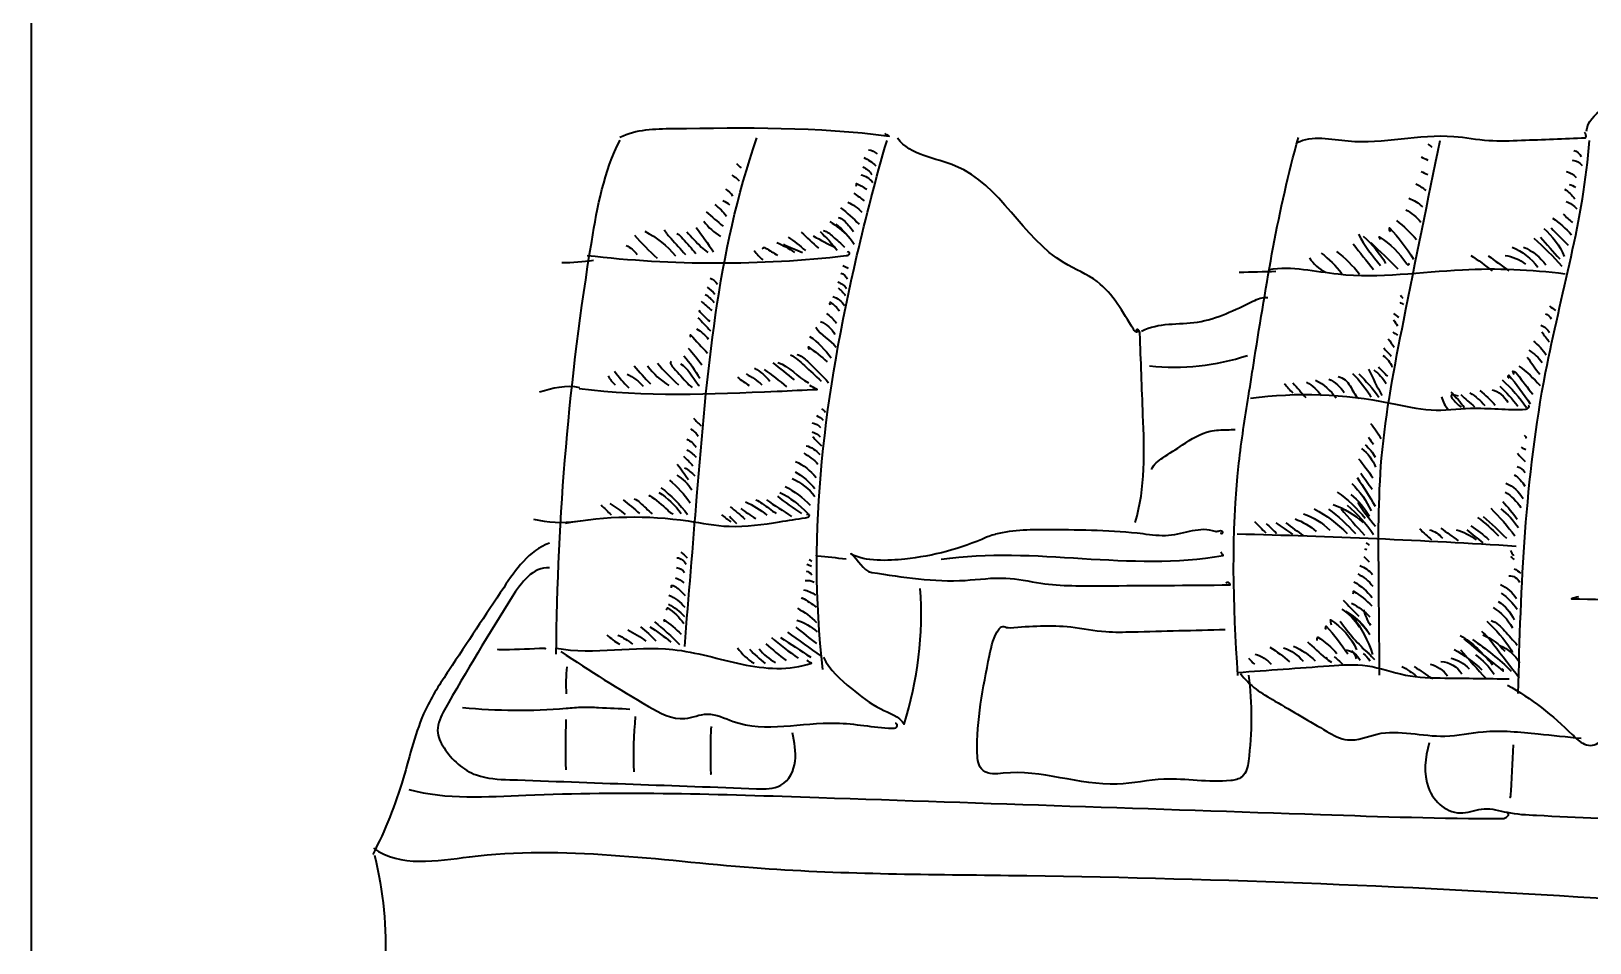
# Model space of a CAD drawing. Extents: x 6 to 143, y -103 to -23.
# Drawn here: x 5.71 to 46.7, y -74.44 to -50.46 of the extents above; entities that cross this region are included whole.
import ezdxf

# ---------------------------------------------------------------- set-up
doc = ezdxf.new("R2010")
doc.units = 0
doc.header["$MEASUREMENT"] = 0
doc.layers.add('Delorean', color=7, linetype='Continuous', lineweight=0)
doc.layers.add('EdgeTop', color=7, linetype='Continuous', lineweight=0)

msp = doc.modelspace()

# ---------------------------------------------------------------- linework, layer by layer
at = {"layer": 'Delorean', "color": 250, "lineweight": 35, "true_color": 0x231f20}
for points, knots in [([(46.618, -53.097), (46.63, -52.851), (46.836, -52.665), (47.027, -52.509), (47.576, -52.059), (48.126, -51.609), (48.676, -51.159), (48.725, -51.118), (48.778, -51.076), (48.841, -51.064), (49.14, -51.006), (49.274, -51.612), (49.565, -51.521), (50.659, -51.179), (51.849, -51.708), (52.983, -51.541), (52.065, -52.009), (51.246, -52.669), (50.593, -53.466), (50.578, -53.484), (50.562, -53.511), (50.576, -53.53), (50.59, -53.549), (50.624, -53.511), (50.601, -53.508)], [0, 0, 0, 0, 1, 1, 1, 2, 2, 2, 3, 3, 3, 4, 4, 4, 5, 5, 5, 6, 6, 6, 7, 7, 7, 8, 8, 8, 8]), ([(21.197, -53.25), (21.622, -53.041), (22.114, -53.031), (22.587, -53.025), (24.487, -53), (26.394, -52.975), (28.277, -53.222), (28.238, -53.199), (28.2, -53.175), (28.161, -53.152)], [0, 0, 0, 0, 1, 1, 1, 2, 2, 2, 3, 3, 3, 3]), ([(22.9, -66.649), (23.007, -65.332), (23.114, -64.016), (23.221, -62.699), (23.48, -59.514), (23.747, -56.289), (24.798, -53.272)], [0, 0, 0, 0, 1, 1, 1, 2, 2, 2, 2]), ([(34.748, -63.384), (35.021, -62.476), (34.987, -61.508), (34.951, -60.561), (34.923, -59.844), (34.896, -59.127), (34.868, -58.409), (34.867, -58.378), (34.859, -58.338), (34.828, -58.332), (34.797, -58.326), (34.759, -58.338), (34.783, -58.317), (34.8, -58.271), (34.859, -58.36), (34.813, -58.377), (34.767, -58.394), (34.724, -58.347), (34.698, -58.305), (34.416, -57.86), (34.169, -57.371), (33.749, -57.053), (33.483, -56.851), (33.165, -56.733), (32.879, -56.561), (31.775, -55.901), (31.211, -54.505), (30.024, -54.012), (29.494, -53.791), (28.837, -53.744), (28.498, -53.281)], [0, 0, 0, 0, 1, 1, 1, 2, 2, 2, 3, 3, 3, 4, 4, 4, 5, 5, 5, 6, 6, 6, 7, 7, 7, 8, 8, 8, 9, 9, 9, 10, 10, 10, 10]), ([(37.447, -67.408), (37.322, -65.549), (37.266, -63.678), (37.474, -61.826), (37.54, -61.236), (37.633, -60.648), (37.726, -60.061), (37.779, -59.728), (37.832, -59.394), (37.885, -59.06), (38.194, -57.112), (38.504, -55.158), (39.041, -53.261)], [0, 0, 0, 0, 1, 1, 1, 2, 2, 2, 3, 3, 3, 4, 4, 4, 4]), ([(38.995, -53.397), (39.405, -53.192), (39.892, -53.311), (40.349, -53.351), (41.274, -53.431), (42.202, -53.164), (43.128, -53.233), (43.434, -53.256), (43.736, -53.315), (44.042, -53.338), (44.328, -53.358), (44.615, -53.347), (44.901, -53.335), (45.464, -53.313), (46.028, -53.29), (46.591, -53.267), (46.615, -53.222), (46.6, -53.16), (46.558, -53.131)], [0, 0, 0, 0, 1, 1, 1, 2, 2, 2, 3, 3, 3, 4, 4, 4, 5, 5, 5, 6, 6, 6, 6]), ([(19.523, -66.852), (19.554, -63.216), (19.865, -59.582), (20.454, -55.993), (20.604, -55.078), (20.777, -54.151), (21.201, -53.327)], [0, 0, 0, 0, 1, 1, 1, 2, 2, 2, 2]), ([(26.535, -67.253), (26.101, -63.618), (26.599, -59.929), (27.43, -56.363), (27.666, -55.347), (27.93, -54.338), (28.221, -53.336)], [0, 0, 0, 0, 1, 1, 1, 2, 2, 2, 2]), ([(41.173, -67.401), (41.166, -66.572), (41.159, -65.743), (41.152, -64.914), (41.143, -63.841), (41.134, -62.766), (41.226, -61.697), (41.332, -60.476), (41.568, -59.271), (41.808, -58.069), (42.122, -56.492), (42.441, -54.916), (42.765, -53.34)], [0, 0, 0, 0, 1, 1, 1, 2, 2, 2, 3, 3, 3, 4, 4, 4, 4]), ([(44.82, -67.885), (44.882, -65.056), (45.002, -62.216), (45.539, -59.438), (45.932, -57.405), (46.549, -55.405), (46.69, -53.339)], [0, 0, 0, 0, 1, 1, 1, 2, 2, 2, 2]), ([(27.407, -54.538), (27.412, -54.514), (27.416, -54.491), (27.421, -54.467), (27.51, -54.518), (27.599, -54.569), (27.688, -54.62)], [0, 0, 0, 0, 1, 1, 1, 2, 2, 2, 2]), ([(22.363, -55.694), (22.41, -55.777), (22.475, -55.849), (22.54, -55.919), (22.666, -56.058), (22.792, -56.196), (22.918, -56.335)], [0, 0, 0, 0, 1, 1, 1, 2, 2, 2, 2]), ([(26.543, -55.704), (26.645, -55.729), (26.727, -55.802), (26.804, -55.872), (26.905, -55.963), (27.005, -56.054), (27.106, -56.145)], [0, 0, 0, 0, 1, 1, 1, 2, 2, 2, 2]), ([(26.935, -55.364), (27.049, -55.39), (27.132, -55.484), (27.208, -55.573), (27.252, -55.625), (27.296, -55.678), (27.341, -55.73)], [0, 0, 0, 0, 1, 1, 1, 2, 2, 2, 2]), ([(41.46, -55.743), (41.436, -55.713), (41.427, -55.672), (41.435, -55.634), (41.669, -55.889), (41.881, -56.165), (42.066, -56.457)], [0, 0, 0, 0, 1, 1, 1, 2, 2, 2, 2]), ([(22.696, -55.785), (22.76, -55.815), (22.809, -55.87), (22.855, -55.924), (22.968, -56.053), (23.08, -56.182), (23.192, -56.312)], [0, 0, 0, 0, 1, 1, 1, 2, 2, 2, 2]), ([(22.956, -55.745), (23.079, -55.882), (23.206, -56.015), (23.337, -56.145), (23.39, -56.196), (23.443, -56.247), (23.507, -56.283)], [0, 0, 0, 0, 1, 1, 1, 2, 2, 2, 2]), ([(24.962, -56.196), (24.944, -56.187), (24.955, -56.157), (24.974, -56.152), (24.993, -56.148), (25.012, -56.158), (25.028, -56.168), (25.134, -56.233), (25.239, -56.298), (25.344, -56.362)], [0, 0, 0, 0, 1, 1, 1, 2, 2, 2, 3, 3, 3, 3]), ([(41.199, -55.944), (41.187, -55.92), (41.175, -55.897), (41.164, -55.873), (41.449, -56.059), (41.697, -56.3), (41.889, -56.58), (41.9, -56.596), (41.914, -56.613), (41.933, -56.611), (41.951, -56.608), (41.951, -56.572), (41.933, -56.577)], [0, 0, 0, 0, 1, 1, 1, 2, 2, 2, 3, 3, 3, 4, 4, 4, 4]), ([(20.331, -56.362), (22.591, -56.626), (24.882, -56.628), (27.142, -56.368), (27.179, -56.364), (27.223, -56.354), (27.236, -56.319), (27.25, -56.284), (27.185, -56.249), (27.177, -56.286)], [0, 0, 0, 0, 1, 1, 1, 2, 2, 2, 3, 3, 3, 3]), ([(38.259, -56.732), (38.862, -56.631), (39.474, -56.786), (40.082, -56.851), (41.167, -56.967), (42.259, -56.794), (43.35, -56.739), (44.25, -56.693), (45.155, -56.729), (46.049, -56.845)], [0, 0, 0, 0, 1, 1, 1, 2, 2, 2, 3, 3, 3, 3]), ([(26.725, -57.672), (26.718, -57.646), (26.717, -57.619), (26.724, -57.593), (26.824, -57.649), (26.908, -57.733), (26.965, -57.833)], [0, 0, 0, 0, 1, 1, 1, 2, 2, 2, 2]), ([(34.915, -58.356), (35.354, -58.118), (35.889, -58.19), (36.383, -58.114), (36.898, -58.035), (37.371, -57.794), (37.841, -57.569), (37.965, -57.509), (38.1, -57.448), (38.236, -57.472)], [0, 0, 0, 0, 1, 1, 1, 2, 2, 2, 3, 3, 3, 3]), ([(23.069, -58.514), (23.05, -58.5), (23.044, -58.471), (23.056, -58.451), (23.204, -58.612), (23.353, -58.775), (23.5, -58.937)], [0, 0, 0, 0, 1, 1, 1, 2, 2, 2, 2]), ([(25.681, -58.975), (25.818, -59.049), (25.934, -59.156), (26.048, -59.261), (26.195, -59.396), (26.341, -59.531), (26.488, -59.666)], [0, 0, 0, 0, 1, 1, 1, 2, 2, 2, 2]), ([(25.85, -58.968), (25.957, -58.995), (26.045, -59.071), (26.126, -59.146), (26.32, -59.326), (26.506, -59.515), (26.683, -59.712)], [0, 0, 0, 0, 1, 1, 1, 2, 2, 2, 2]), ([(26.17, -58.847), (26.164, -58.822), (26.158, -58.797), (26.152, -58.771), (26.326, -58.89), (26.492, -59.022), (26.647, -59.165)], [0, 0, 0, 0, 1, 1, 1, 2, 2, 2, 2]), ([(22.548, -59.152), (22.529, -59.168), (22.525, -59.196), (22.533, -59.22), (22.541, -59.243), (22.557, -59.262), (22.573, -59.281), (22.691, -59.416), (22.81, -59.549), (22.931, -59.682), (22.982, -59.738), (23.033, -59.794), (23.096, -59.836)], [0, 0, 0, 0, 1, 1, 1, 2, 2, 2, 3, 3, 3, 4, 4, 4, 4]), ([(22.786, -59.21), (22.994, -59.327), (23.098, -59.562), (23.241, -59.753), (23.253, -59.769), (23.27, -59.786), (23.289, -59.781)], [0, 0, 0, 0, 1, 1, 1, 2, 2, 2, 2]), ([(44.716, -59.499), (44.702, -59.468), (44.689, -59.437), (44.675, -59.406), (44.727, -59.407), (44.767, -59.452), (44.799, -59.494), (44.934, -59.668), (45.068, -59.842), (45.203, -60.016)], [0, 0, 0, 0, 1, 1, 1, 2, 2, 2, 3, 3, 3, 3]), ([(20.125, -59.861), (21.846, -60.089), (23.592, -60.012), (25.327, -59.935), (25.679, -59.919), (26.03, -59.903), (26.382, -59.887), (26.318, -59.852), (26.254, -59.817), (26.19, -59.782)], [0, 0, 0, 0, 1, 1, 1, 2, 2, 2, 3, 3, 3, 3]), ([(40.088, -59.551), (40.22, -59.572), (40.322, -59.679), (40.395, -59.792), (40.467, -59.904), (40.522, -60.03), (40.615, -60.126)], [0, 0, 0, 0, 1, 1, 1, 2, 2, 2, 2]), ([(44.577, -59.596), (44.551, -59.576), (44.548, -59.534), (44.57, -59.511), (44.775, -59.748), (44.964, -60.001), (45.133, -60.265)], [0, 0, 0, 0, 1, 1, 1, 2, 2, 2, 2]), ([(37.774, -60.12), (38.996, -59.954), (40.246, -59.996), (41.454, -60.245), (41.81, -60.318), (42.165, -60.41), (42.528, -60.427), (42.874, -60.444), (43.219, -60.393), (43.565, -60.383), (44.05, -60.369), (44.535, -60.436), (45.019, -60.41), (45.08, -60.406), (45.143, -60.312), (45.082, -60.313)], [0, 0, 0, 0, 1, 1, 1, 2, 2, 2, 3, 3, 3, 4, 4, 4, 5, 5, 5, 5]), ([(43.248, -60.063), (43.2, -60.049), (43.152, -60.039), (43.103, -60.033), (43.09, -60.031), (43.076, -60.03), (43.065, -60.038), (43.042, -60.055), (43.057, -60.091), (43.075, -60.114), (43.146, -60.204), (43.228, -60.285), (43.318, -60.355)], [0, 0, 0, 0, 1, 1, 1, 2, 2, 2, 3, 3, 3, 4, 4, 4, 4]), ([(35.176, -61.99), (35.224, -61.854), (35.352, -61.765), (35.473, -61.686), (35.647, -61.572), (35.82, -61.459), (35.994, -61.345), (36.22, -61.197), (36.453, -61.045), (36.717, -60.986), (36.864, -60.953), (37.016, -60.95), (37.166, -60.947), (37.237, -60.946), (37.307, -60.944), (37.377, -60.943)], [0, 0, 0, 0, 1, 1, 1, 2, 2, 2, 3, 3, 3, 4, 4, 4, 5, 5, 5, 5]), ([(21.983, -62.714), (21.981, -62.701), (21.979, -62.688), (21.977, -62.675), (22.145, -62.793), (22.304, -62.924), (22.453, -63.065), (22.494, -63.105), (22.539, -63.147), (22.595, -63.156)], [0, 0, 0, 0, 1, 1, 1, 2, 2, 2, 3, 3, 3, 3]), ([(21.571, -62.764), (21.633, -62.781), (21.682, -62.826), (21.729, -62.87), (21.833, -62.966), (21.936, -63.063), (22.04, -63.159)], [0, 0, 0, 0, 1, 1, 1, 2, 2, 2, 2]), ([(24.766, -62.795), (24.829, -62.815), (24.884, -62.853), (24.938, -62.891), (25.06, -62.978), (25.182, -63.064), (25.304, -63.151)], [0, 0, 0, 0, 1, 1, 1, 2, 2, 2, 2]), ([(19.762, -63.405), (20.826, -63.209), (21.922, -63.189), (22.991, -63.347), (23.349, -63.4), (23.705, -63.473), (24.066, -63.488), (24.512, -63.507), (24.956, -63.438), (25.396, -63.37), (25.623, -63.335), (25.851, -63.299), (26.078, -63.264), (26.121, -63.257), (26.174, -63.24), (26.179, -63.197), (26.183, -63.154), (26.089, -63.163), (26.118, -63.197)], [0, 0, 0, 0, 1, 1, 1, 2, 2, 2, 3, 3, 3, 4, 4, 4, 5, 5, 5, 6, 6, 6, 6]), ([(36.995, -63.654), (36.979, -63.688), (37.058, -63.683), (37.05, -63.647), (37.042, -63.611), (36.992, -63.603), (36.957, -63.612), (36.921, -63.622), (36.883, -63.64), (36.848, -63.627), (36.461, -63.479), (36.038, -63.694), (35.625, -63.73), (35.401, -63.75), (35.175, -63.716), (34.952, -63.689), (34.153, -63.592), (33.346, -63.586), (32.541, -63.58), (32.048, -63.576), (31.549, -63.573), (31.072, -63.698), (31.115, -63.683), (30.881, -63.758), (30.839, -63.777), (30.158, -64.079), (29.428, -64.274), (28.686, -64.35), (28.246, -64.395), (27.657, -64.427), (27.269, -64.215), (27.483, -64.354), (27.568, -64.659), (27.82, -64.699), (28.633, -64.828), (29.454, -64.957), (30.276, -64.909), (30.631, -64.887), (30.985, -64.833), (31.341, -64.851), (31.652, -64.867), (31.957, -64.938), (32.265, -64.983), (32.805, -65.061), (33.352, -65.057), (33.898, -65.053), (35.013, -65.046), (36.127, -65.038), (37.242, -65.03), (37.254, -64.974), (37.162, -64.935), (37.13, -64.982)], [0, 0, 0, 0, 1, 1, 1, 2, 2, 2, 3, 3, 3, 4, 4, 4, 5, 5, 5, 6, 6, 6, 7, 7, 7, 8, 8, 8, 9, 9, 9, 10, 10, 10, 11, 11, 11, 12, 12, 12, 13, 13, 13, 14, 14, 14, 15, 15, 15, 16, 16, 16, 17, 17, 17, 17]), ([(19.343, -63.93), (18.806, -64.121), (18.454, -64.626), (18.14, -65.102), (17.658, -65.829), (17.177, -66.556), (16.696, -67.283), (16.476, -67.616), (16.255, -67.95), (16.084, -68.311), (15.814, -68.885), (15.68, -69.511), (15.498, -70.118), (15.292, -70.808), (15.024, -71.479), (14.697, -72.121)], [0, 0, 0, 0, 1, 1, 1, 2, 2, 2, 3, 3, 3, 4, 4, 4, 5, 5, 5, 5]), ([(27.143, -64.349), (26.893, -64.324), (26.643, -64.3), (26.393, -64.275), (26.38, -64.274), (26.365, -64.271), (26.36, -64.258), (26.356, -64.246), (26.379, -64.234), (26.381, -64.247)], [0, 0, 0, 0, 1, 1, 1, 2, 2, 2, 3, 3, 3, 3]), ([(29.645, -64.354), (32.095, -63.991), (34.62, -64.697), (37.057, -64.253), (37.038, -64.226), (37.02, -64.198), (37.002, -64.171)], [0, 0, 0, 0, 1, 1, 1, 2, 2, 2, 2]), ([(19.346, -64.577), (18.91, -64.554), (18.595, -64.972), (18.364, -65.344), (17.755, -66.324), (17.145, -67.306), (16.586, -68.316), (16.492, -68.485), (16.397, -68.665), (16.402, -68.859), (16.406, -69.023), (16.482, -69.176), (16.572, -69.314), (16.777, -69.63), (17.069, -69.899), (17.424, -70.029), (17.702, -70.13), (18.004, -70.142), (18.301, -70.153), (20.464, -70.231), (22.626, -70.31), (24.789, -70.389), (25.008, -70.396), (25.24, -70.402), (25.431, -70.295), (25.651, -70.171), (25.774, -69.918), (25.803, -69.667), (25.833, -69.417), (25.783, -69.164), (25.733, -68.917)], [0, 0, 0, 0, 1, 1, 1, 2, 2, 2, 3, 3, 3, 4, 4, 4, 5, 5, 5, 6, 6, 6, 7, 7, 7, 8, 8, 8, 9, 9, 9, 10, 10, 10, 10]), ([(22.556, -65.105), (22.556, -65.084), (22.557, -65.064), (22.557, -65.043), (22.609, -65.039), (22.655, -65.071), (22.696, -65.103), (22.772, -65.164), (22.843, -65.232), (22.908, -65.306)], [0, 0, 0, 0, 1, 1, 1, 2, 2, 2, 3, 3, 3, 3]), ([(26.552, -66.934), (26.704, -67.27), (26.998, -67.517), (27.283, -67.752), (27.525, -67.952), (27.771, -68.154), (28.054, -68.29), (28.279, -68.398), (28.543, -68.478), (28.667, -68.695), (29.031, -67.544), (29.177, -66.325), (29.096, -65.121)], [0, 0, 0, 0, 1, 1, 1, 2, 2, 2, 3, 3, 3, 4, 4, 4, 4]), ([(25.981, -65.406), (25.984, -65.394), (25.986, -65.381), (25.989, -65.369), (26.118, -65.439), (26.24, -65.522), (26.353, -65.616)], [0, 0, 0, 0, 1, 1, 1, 2, 2, 2, 2]), ([(40.475, -65.265), (40.481, -65.241), (40.486, -65.216), (40.491, -65.192), (40.664, -65.302), (40.824, -65.432), (40.967, -65.577)], [0, 0, 0, 0, 1, 1, 1, 2, 2, 2, 2]), ([(42.481, -69.185), (42.365, -69.569), (42.316, -69.991), (42.457, -70.368), (42.597, -70.744), (42.966, -71.054), (43.366, -71.027), (43.555, -71.015), (43.734, -70.932), (43.923, -70.918), (44.126, -70.904), (44.325, -70.969), (44.524, -71.01), (44.778, -71.063), (45.038, -71.075), (45.297, -71.088), (47.474, -71.193), (49.668, -71.298), (51.825, -70.979), (51.93, -70.964), (52.038, -70.947), (52.133, -70.898), (52.316, -70.804), (52.425, -70.606), (52.47, -70.405), (52.565, -69.983), (52.421, -69.549), (52.279, -69.14), (52.134, -68.722), (51.989, -68.305), (51.844, -67.887), (51.683, -67.423), (51.516, -66.949), (51.207, -66.569), (50.755, -66.012), (50.042, -65.719), (49.331, -65.629), (48.62, -65.538), (47.9, -65.63), (47.189, -65.721)], [0, 0, 0, 0, 1, 1, 1, 2, 2, 2, 3, 3, 3, 4, 4, 4, 5, 5, 5, 6, 6, 6, 7, 7, 7, 8, 8, 8, 9, 9, 9, 10, 10, 10, 11, 11, 11, 12, 12, 12, 13, 13, 13, 13]), ([(46.402, -65.339), (46.34, -65.357), (46.279, -65.374), (46.217, -65.392), (47.347, -65.412), (48.476, -65.443), (49.604, -65.487), (49.818, -65.495), (50.035, -65.504), (50.24, -65.567), (50.808, -65.739), (51.175, -66.277), (51.466, -66.793), (52.51, -68.645), (53.166, -70.685), (53.814, -72.709), (53.781, -72.672), (53.748, -72.635), (53.714, -72.598)], [0, 0, 0, 0, 1, 1, 1, 2, 2, 2, 3, 3, 3, 4, 4, 4, 5, 5, 5, 6, 6, 6, 6]), ([(22.373, -66.009), (22.368, -65.988), (22.362, -65.966), (22.357, -65.944), (22.517, -66.06), (22.669, -66.188), (22.809, -66.328)], [0, 0, 0, 0, 1, 1, 1, 2, 2, 2, 2]), ([(22.416, -65.688), (22.421, -65.666), (22.432, -65.646), (22.448, -65.631), (22.615, -65.741), (22.762, -65.882), (22.877, -66.046)], [0, 0, 0, 0, 1, 1, 1, 2, 2, 2, 2]), ([(39.906, -66.09), (39.897, -66.042), (39.889, -65.994), (39.88, -65.947), (40.18, -66.135), (40.423, -66.412), (40.569, -66.735)], [0, 0, 0, 0, 1, 1, 1, 2, 2, 2, 2]), ([(43.995, -65.984), (44.237, -66.206), (44.45, -66.458), (44.629, -66.733), (44.645, -66.757), (44.661, -66.783), (44.667, -66.811)], [0, 0, 0, 0, 1, 1, 1, 2, 2, 2, 2]), ([(44.111, -65.969), (44.255, -66.01), (44.362, -66.126), (44.461, -66.238), (44.572, -66.362), (44.683, -66.487), (44.795, -66.611)], [0, 0, 0, 0, 1, 1, 1, 2, 2, 2, 2]), ([(44.533, -67.662), (45.156, -68.019), (45.732, -68.459), (46.241, -68.966), (46.338, -69.063), (46.437, -69.165), (46.564, -69.218), (46.691, -69.271), (46.857, -69.26), (46.945, -69.154), (47.012, -69.074), (47.019, -68.961), (47.024, -68.856), (47.058, -68.058), (47.092, -67.26), (47.127, -66.462), (47.138, -66.2), (47.148, -65.93), (47.061, -65.682)], [0, 0, 0, 0, 1, 1, 1, 2, 2, 2, 3, 3, 3, 4, 4, 4, 5, 5, 5, 6, 6, 6, 6]), ([(37.73, -67.404), (37.822, -68.154), (37.82, -68.916), (37.724, -69.666), (37.704, -69.816), (37.673, -69.981), (37.555, -70.076), (37.473, -70.143), (37.363, -70.163), (37.257, -70.174), (36.674, -70.238), (36.086, -70.114), (35.5, -70.141), (35.09, -70.159), (34.686, -70.252), (34.276, -70.267), (33.269, -70.305), (32.278, -69.879), (31.276, -69.981), (31.094, -69.999), (30.888, -70.029), (30.747, -69.911), (30.62, -69.806), (30.599, -69.621), (30.594, -69.456), (30.57, -68.591), (30.743, -67.734), (30.915, -66.886), (30.965, -66.639), (31.02, -66.383), (31.171, -66.182), (31.261, -66.062), (31.307, -66.165), (31.456, -66.154), (31.988, -66.116), (32.524, -66.077), (33.054, -66.134), (33.363, -66.168), (33.667, -66.234), (33.977, -66.257), (34.209, -66.275), (34.442, -66.269), (34.675, -66.264), (35.489, -66.243), (36.302, -66.222), (37.116, -66.202)], [0, 0, 0, 0, 1, 1, 1, 2, 2, 2, 3, 3, 3, 4, 4, 4, 5, 5, 5, 6, 6, 6, 7, 7, 7, 8, 8, 8, 9, 9, 9, 10, 10, 10, 11, 11, 11, 12, 12, 12, 13, 13, 13, 14, 14, 14, 15, 15, 15, 15]), ([(39.776, -66.205), (39.748, -66.185), (39.746, -66.138), (39.772, -66.116), (39.979, -66.344), (40.168, -66.587), (40.336, -66.845)], [0, 0, 0, 0, 1, 1, 1, 2, 2, 2, 2]), ([(43.851, -66.249), (43.977, -66.343), (44.074, -66.469), (44.169, -66.593), (44.395, -66.886), (44.62, -67.179), (44.845, -67.473)], [0, 0, 0, 0, 1, 1, 1, 2, 2, 2, 2]), ([(17.964, -66.717), (18.029, -66.729), (18.095, -66.729), (18.16, -66.728), (18.51, -66.722), (18.86, -66.71), (19.209, -66.69), (19.22, -66.689), (19.232, -66.69), (19.237, -66.7), (19.241, -66.709), (19.221, -66.718), (19.222, -66.707)], [0, 0, 0, 0, 1, 1, 1, 2, 2, 2, 3, 3, 3, 4, 4, 4, 4]), ([(19.521, -66.692), (20.529, -66.875), (21.569, -66.621), (22.588, -66.728), (23.203, -66.792), (23.796, -66.987), (24.402, -67.114), (25.007, -67.24), (25.651, -67.295), (26.233, -67.084), (26.193, -67.061), (26.152, -67.037), (26.112, -67.013)], [0, 0, 0, 0, 1, 1, 1, 2, 2, 2, 3, 3, 3, 4, 4, 4, 4]), ([(19.645, -66.783), (20.398, -67.288), (21.166, -67.77), (21.948, -68.228), (22.243, -68.4), (22.565, -68.575), (22.905, -68.541), (23.104, -68.521), (23.293, -68.43), (23.493, -68.427), (23.73, -68.422), (23.949, -68.541), (24.173, -68.619), (25.03, -68.92), (25.971, -68.641), (26.879, -68.663), (27.371, -68.675), (27.858, -68.776), (28.35, -68.799), (28.395, -68.802), (28.447, -68.8), (28.477, -68.766), (28.507, -68.732), (28.479, -68.66), (28.436, -68.675)], [0, 0, 0, 0, 1, 1, 1, 2, 2, 2, 3, 3, 3, 4, 4, 4, 5, 5, 5, 6, 6, 6, 7, 7, 7, 8, 8, 8, 8]), ([(39.533, -66.491), (39.526, -66.461), (39.533, -66.43), (39.551, -66.406), (39.738, -66.522), (39.907, -66.668), (40.049, -66.837)], [0, 0, 0, 0, 1, 1, 1, 2, 2, 2, 2]), ([(43.389, -66.45), (43.735, -66.733), (44.08, -67.017), (44.426, -67.301), (44.432, -67.276), (44.417, -67.247), (44.393, -67.238)], [0, 0, 0, 0, 1, 1, 1, 2, 2, 2, 2]), ([(37.431, -67.332), (38.237, -67.273), (39.043, -67.215), (39.849, -67.156), (40.183, -67.132), (40.52, -67.108), (40.851, -67.157), (41.19, -67.207), (41.513, -67.333), (41.85, -67.4), (42.192, -67.468), (42.544, -67.473), (42.893, -67.478), (43.456, -67.485), (44.019, -67.493), (44.582, -67.501)], [0, 0, 0, 0, 1, 1, 1, 2, 2, 2, 3, 3, 3, 4, 4, 4, 5, 5, 5, 5]), ([(37.519, -67.358), (37.736, -67.681), (38.083, -67.888), (38.42, -68.084), (38.875, -68.35), (39.33, -68.616), (39.786, -68.881), (39.957, -68.981), (40.134, -69.083), (40.331, -69.104), (40.595, -69.132), (40.848, -69.011), (41.107, -68.953), (41.69, -68.824), (42.294, -69.02), (42.891, -69.005), (43.228, -68.997), (43.559, -68.921), (43.895, -68.891), (44.377, -68.848), (44.862, -68.897), (45.343, -68.947), (45.72, -68.986), (46.096, -69.025), (46.472, -69.063)], [0, 0, 0, 0, 1, 1, 1, 2, 2, 2, 3, 3, 3, 4, 4, 4, 5, 5, 5, 6, 6, 6, 7, 7, 7, 8, 8, 8, 8]), ([(17.06, -68.252), (17.963, -68.343), (18.875, -68.351), (19.78, -68.274), (19.925, -68.262), (20.071, -68.247), (20.217, -68.244), (20.357, -68.24), (20.497, -68.247), (20.636, -68.254), (20.911, -68.267), (21.185, -68.28), (21.46, -68.294)], [0, 0, 0, 0, 1, 1, 1, 2, 2, 2, 3, 3, 3, 4, 4, 4, 4]), ([(23.606, -68.749), (23.587, -68.791), (23.586, -68.839), (23.584, -68.885), (23.573, -69.257), (23.573, -69.63), (23.584, -70.003), (23.598, -69.999), (23.606, -69.981), (23.599, -69.968)], [0, 0, 0, 0, 1, 1, 1, 2, 2, 2, 3, 3, 3, 3]), ([(44.682, -69.236), (44.669, -69.699), (44.645, -70.161), (44.611, -70.623), (44.614, -70.607), (44.617, -70.592), (44.621, -70.576)], [0, 0, 0, 0, 1, 1, 1, 2, 2, 2, 2]), ([(15.644, -70.41), (16.64, -70.679), (17.691, -70.604), (18.721, -70.559), (21.288, -70.447), (23.859, -70.534), (26.427, -70.621), (30.825, -70.77), (35.224, -70.919), (39.622, -71.068), (41.216, -71.122), (42.81, -71.176), (44.405, -71.177), (44.503, -71.178), (44.627, -71.05), (44.532, -71.024)], [0, 0, 0, 0, 1, 1, 1, 2, 2, 2, 3, 3, 3, 4, 4, 4, 5, 5, 5, 5]), ([(14.715, -71.95), (15.417, -72.46), (16.379, -72.29), (17.24, -72.182), (19.714, -71.872), (22.212, -72.272), (24.698, -72.464), (26.931, -72.636), (29.173, -72.641), (31.412, -72.669), (36.569, -72.736), (41.724, -72.933), (46.871, -73.262), (47.091, -73.276), (47.323, -73.288), (47.516, -73.184)], [0, 0, 0, 0, 1, 1, 1, 2, 2, 2, 3, 3, 3, 4, 4, 4, 5, 5, 5, 5]), ([(14.744, -72.14), (14.974, -73.084), (15.069, -74.06), (15.025, -75.03), (15.017, -75.202), (15.005, -75.375), (15.027, -75.545), (15.107, -76.17), (15.526, -76.311), (15.959, -76.63), (16.09, -76.727), (16.077, -76.703), (16.173, -76.816), (16.23, -76.883), (16.182, -77.031), (16.26, -77.107), (16.435, -77.281), (16.854, -77.219), (17.081, -77.233), (18.55, -77.328), (20.02, -77.423), (21.49, -77.517), (24.429, -77.707), (27.368, -77.896), (30.307, -78.085), (32.89, -78.251), (35.474, -78.418), (38.062, -78.433), (39.499, -78.441), (40.937, -78.402), (42.372, -78.47), (43.765, -78.536), (45.151, -78.702), (46.542, -78.796), (48.528, -78.931), (50.521, -78.92), (52.511, -78.91), (54.133, -78.901), (55.754, -78.892), (57.376, -78.883)], [0, 0, 0, 0, 1, 1, 1, 2, 2, 2, 3, 3, 3, 4, 4, 4, 5, 5, 5, 6, 6, 6, 7, 7, 7, 8, 8, 8, 9, 9, 9, 10, 10, 10, 11, 11, 11, 12, 12, 12, 13, 13, 13, 13])]:
    msp.add_open_spline(points, degree=3, knots=knots, dxfattribs=at)
for points in [[(27.729, -53.585), (27.815, -53.592), (27.899, -53.632), (27.959, -53.695)], [(42.444, -53.433), (42.478, -53.46), (42.511, -53.487), (42.545, -53.513)], [(46.28, -53.601), (46.367, -53.621), (46.442, -53.687), (46.471, -53.771)], [(24.263, -53.945), (24.298, -53.987), (24.339, -54.025), (24.384, -54.056)], [(27.588, -54.036), (27.682, -54.08), (27.763, -54.15), (27.821, -54.235)], [(27.61, -53.79), (27.727, -53.844), (27.835, -53.919), (27.927, -54.008)], [(42.264, -53.773), (42.324, -53.8), (42.385, -53.827), (42.445, -53.853)], [(46.241, -53.858), (46.341, -53.871), (46.435, -53.921), (46.502, -53.996)], [(24.143, -54.256), (24.215, -54.29), (24.281, -54.338), (24.334, -54.397)], [(27.529, -54.243), (27.653, -54.269), (27.768, -54.34), (27.845, -54.441)], [(42.122, -54.478), (42.22, -54.521), (42.309, -54.582), (42.385, -54.658)], [(42.263, -54.157), (42.323, -54.184), (42.383, -54.211), (42.444, -54.238)], [(46.08, -54.158), (46.182, -54.179), (46.277, -54.235), (46.343, -54.316)], [(46.161, -54.499), (46.22, -54.51), (46.277, -54.537), (46.323, -54.576)], [(23.903, -54.917), (23.968, -54.946), (24.028, -54.985), (24.08, -55.033)], [(23.973, -54.617), (24.049, -54.662), (24.114, -54.726), (24.16, -54.801)], [(27.348, -54.727), (27.441, -54.79), (27.531, -54.858), (27.618, -54.93)], [(41.942, -54.859), (42.075, -54.909), (42.198, -54.986), (42.301, -55.083)], [(46.039, -54.62), (46.141, -54.691), (46.232, -54.777), (46.308, -54.874)], [(23.464, -55.217), (23.612, -55.343), (23.761, -55.469), (23.91, -55.595)], [(23.69, -55.021), (23.806, -55.112), (23.911, -55.216), (24.002, -55.331)], [(26.998, -55.107), (27.168, -55.245), (27.331, -55.39), (27.489, -55.541)], [(27.186, -54.96), (27.327, -55.025), (27.454, -55.117), (27.56, -55.229)], [(41.862, -55.161), (42.012, -55.244), (42.148, -55.354), (42.261, -55.484)], [(46.001, -55.28), (46.082, -55.353), (46.164, -55.425), (46.245, -55.498)], [(46.08, -54.942), (46.187, -54.985), (46.285, -55.053), (46.364, -55.139)], [(21.85, -55.729), (22.159, -55.888), (22.436, -56.108), (22.66, -56.374)], [(23.202, -55.63), (23.358, -55.84), (23.511, -56.052), (23.659, -56.267)], [(23.401, -55.461), (23.518, -55.624), (23.67, -55.761), (23.843, -55.861)], [(26.462, -55.734), (26.622, -55.89), (26.772, -56.055), (26.912, -56.228)], [(26.717, -55.468), (26.89, -55.588), (27.054, -55.719), (27.209, -55.861)], [(26.876, -55.541), (27.06, -55.692), (27.223, -55.868), (27.359, -56.064)], [(41.619, -55.444), (41.807, -55.596), (41.982, -55.764), (42.142, -55.945)], [(45.488, -55.651), (45.721, -55.853), (45.908, -56.107), (46.03, -56.39)], [(45.683, -55.639), (45.829, -55.794), (45.979, -55.945), (46.134, -56.092)], [(45.72, -55.38), (45.905, -55.506), (46.074, -55.655), (46.22, -55.825)], [(21.357, -56.099), (21.475, -56.15), (21.578, -56.234), (21.652, -56.339)], [(21.576, -55.826), (21.764, -56.039), (21.963, -56.242), (22.173, -56.433)], [(25.321, -56.019), (25.482, -56.094), (25.638, -56.182), (25.785, -56.283)], [(25.502, -56.068), (25.663, -56.149), (25.829, -56.221), (25.998, -56.283)], [(25.621, -55.882), (25.779, -55.989), (25.93, -56.107), (26.073, -56.234)], [(25.963, -55.751), (26.114, -55.891), (26.266, -56.031), (26.417, -56.172)], [(26.281, -55.846), (26.47, -55.96), (26.665, -56.063), (26.866, -56.154)], [(40.479, -56.062), (40.656, -56.286), (40.834, -56.509), (41.011, -56.733)], [(40.614, -55.805), (40.78, -56.098), (40.976, -56.374), (41.197, -56.629)], [(40.741, -55.859), (40.975, -56.062), (41.176, -56.304), (41.332, -56.571)], [(40.94, -56.022), (41.179, -56.252), (41.418, -56.482), (41.656, -56.712)], [(44.655, -56.143), (44.922, -56.256), (45.159, -56.439), (45.336, -56.668)], [(44.957, -56.142), (45.191, -56.243), (45.398, -56.408), (45.548, -56.614)], [(45.226, -55.913), (45.488, -56.14), (45.734, -56.385), (45.962, -56.645)], [(45.4, -55.882), (45.57, -56.073), (45.74, -56.264), (45.91, -56.455)], [(19.67, -56.552), (19.948, -56.55), (20.227, -56.529), (20.502, -56.488)], [(24.726, -56.235), (24.789, -56.327), (24.867, -56.409), (24.956, -56.477)], [(39.326, -56.429), (39.432, -56.59), (39.581, -56.72), (39.754, -56.803)], [(39.636, -56.301), (39.839, -56.456), (40.023, -56.637), (40.182, -56.838)], [(40.039, -56.258), (40.264, -56.433), (40.469, -56.634), (40.648, -56.855)], [(43.571, -56.363), (43.767, -56.485), (43.954, -56.621), (44.129, -56.771)], [(44.027, -56.372), (44.209, -56.504), (44.392, -56.635), (44.574, -56.767)], [(44.473, -56.365), (44.669, -56.387), (44.859, -56.467), (45.01, -56.594)], [(23.57, -56.959), (23.647, -56.994), (23.714, -57.05), (23.762, -57.119)], [(27.006, -56.828), (27.084, -56.848), (27.15, -56.912), (27.173, -56.99)], [(27.056, -56.627), (27.107, -56.646), (27.154, -56.673), (27.196, -56.708)], [(37.482, -56.803), (37.803, -56.795), (38.125, -56.788), (38.447, -56.78)], [(23.49, -57.2), (23.567, -57.248), (23.635, -57.309), (23.692, -57.38)], [(26.925, -57.06), (27.017, -57.091), (27.099, -57.152), (27.155, -57.231)], [(26.935, -57.22), (27.007, -57.278), (27.072, -57.345), (27.128, -57.419)], [(23.33, -57.57), (23.424, -57.651), (23.517, -57.732), (23.61, -57.813)], [(23.439, -57.392), (23.532, -57.442), (23.612, -57.514), (23.673, -57.6)], [(26.794, -57.442), (26.921, -57.485), (27.032, -57.571), (27.104, -57.683)], [(41.701, -57.592), (41.734, -57.612), (41.768, -57.632), (41.801, -57.652)], [(41.721, -57.411), (41.741, -57.438), (41.761, -57.464), (41.781, -57.491)], [(45.639, -57.691), (45.693, -57.731), (45.747, -57.771), (45.801, -57.811)], [(23.241, -58.002), (23.36, -58.11), (23.472, -58.226), (23.577, -58.348)], [(23.268, -57.803), (23.356, -57.909), (23.453, -58.007), (23.559, -58.096)], [(26.475, -58.1), (26.633, -58.167), (26.766, -58.288), (26.849, -58.439)], [(26.626, -57.89), (26.728, -57.959), (26.818, -58.047), (26.889, -58.148)], [(41.541, -57.891), (41.589, -57.924), (41.636, -57.957), (41.683, -57.99)], [(41.541, -58.053), (41.574, -58.107), (41.607, -58.161), (41.64, -58.215)], [(45.416, -58.197), (45.509, -58.237), (45.589, -58.307), (45.64, -58.394)], [(45.537, -57.895), (45.601, -57.918), (45.655, -57.969), (45.681, -58.032)], [(23.209, -58.293), (23.331, -58.361), (23.437, -58.454), (23.52, -58.566)], [(26.185, -58.491), (26.404, -58.647), (26.597, -58.84), (26.754, -59.059)], [(26.346, -58.252), (26.47, -58.472), (26.731, -58.577), (26.887, -58.776)], [(41.399, -58.556), (41.453, -58.63), (41.506, -58.704), (41.56, -58.777)], [(41.519, -58.376), (41.559, -58.403), (41.6, -58.43), (41.64, -58.457)], [(45.438, -58.374), (45.504, -58.463), (45.569, -58.551), (45.635, -58.639)], [(22.881, -59.005), (23.036, -59.188), (23.175, -59.385), (23.295, -59.593)], [(22.992, -58.803), (23.122, -58.938), (23.241, -59.085), (23.347, -59.24)], [(35.124, -59.27), (35.988, -59.362), (36.872, -59.267), (37.697, -58.993)], [(41.259, -58.998), (41.372, -59.064), (41.459, -59.174), (41.499, -59.3)], [(41.281, -58.795), (41.347, -58.869), (41.414, -58.943), (41.481, -59.017)], [(45.097, -58.855), (45.237, -58.938), (45.358, -59.05), (45.451, -59.183)], [(45.216, -58.616), (45.349, -58.717), (45.463, -58.841), (45.552, -58.981)], [(21.052, -59.407), (21.166, -59.562), (21.292, -59.709), (21.427, -59.845)], [(21.575, -59.266), (21.709, -59.429), (21.85, -59.586), (21.997, -59.737)], [(21.922, -59.27), (22.076, -59.474), (22.268, -59.648), (22.485, -59.782)], [(22.181, -59.193), (22.351, -59.396), (22.536, -59.588), (22.733, -59.765)], [(24.739, -59.324), (24.889, -59.417), (25.025, -59.533), (25.142, -59.666)], [(24.987, -59.36), (25.192, -59.503), (25.389, -59.658), (25.578, -59.822)], [(25.218, -59.188), (25.404, -59.337), (25.59, -59.486), (25.776, -59.635)], [(25.349, -59.18), (25.656, -59.277), (25.864, -59.566), (26.151, -59.71)], [(40.883, -59.357), (40.992, -59.59), (41.108, -59.82), (41.231, -60.047)], [(41.021, -59.375), (41.15, -59.472), (41.262, -59.592), (41.348, -59.728)], [(41.141, -59.296), (41.22, -59.378), (41.3, -59.459), (41.379, -59.541)], [(44.838, -59.275), (45.041, -59.423), (45.228, -59.595), (45.392, -59.786)], [(45.057, -59.037), (45.16, -59.192), (45.27, -59.343), (45.387, -59.488)], [(19.08, -59.95), (19.422, -59.852), (19.782, -59.753), (20.129, -59.834)], [(20.889, -59.53), (20.931, -59.622), (20.994, -59.704), (21.071, -59.769)], [(21.383, -59.484), (21.545, -59.561), (21.69, -59.671), (21.807, -59.806)], [(24.285, -59.569), (24.388, -59.64), (24.491, -59.712), (24.594, -59.783)], [(24.514, -59.48), (24.666, -59.554), (24.806, -59.652), (24.927, -59.77)], [(38.668, -59.741), (38.742, -59.821), (38.816, -59.901), (38.89, -59.981)], [(38.894, -59.716), (39.007, -59.844), (39.119, -59.973), (39.232, -60.101)], [(39.253, -59.696), (39.405, -59.785), (39.54, -59.905), (39.646, -60.047)], [(39.491, -59.641), (39.701, -59.755), (39.886, -59.915), (40.029, -60.106)], [(39.835, -59.615), (40, -59.692), (40.143, -59.817), (40.243, -59.969)], [(40.463, -59.472), (40.652, -59.653), (40.816, -59.862), (40.946, -60.089)], [(40.623, -59.473), (40.815, -59.664), (40.992, -59.869), (41.152, -60.088)], [(44.335, -59.799), (44.506, -59.963), (44.664, -60.14), (44.807, -60.33)], [(44.395, -59.638), (44.636, -59.854), (44.852, -60.098), (45.038, -60.362)], [(42.805, -60.083), (42.832, -60.211), (42.896, -60.33), (42.988, -60.423)], [(43.05, -59.958), (43.18, -60.084), (43.298, -60.221), (43.401, -60.369)], [(43.307, -60.024), (43.427, -60.131), (43.548, -60.238), (43.668, -60.345)], [(43.55, -59.98), (43.696, -60.07), (43.829, -60.182), (43.943, -60.311)], [(43.811, -59.92), (43.958, -60.034), (44.092, -60.163), (44.212, -60.304)], [(44.133, -59.898), (44.308, -59.944), (44.462, -60.067), (44.545, -60.228)], [(23.13, -60.644), (23.196, -60.711), (23.262, -60.779), (23.329, -60.847)], [(26.362, -60.575), (26.431, -60.601), (26.492, -60.643), (26.542, -60.697)], [(26.493, -60.396), (26.538, -60.414), (26.575, -60.449), (26.597, -60.493)], [(23.048, -60.926), (23.134, -60.97), (23.207, -61.037), (23.257, -61.118)], [(26.252, -60.767), (26.337, -60.778), (26.417, -60.822), (26.473, -60.886)], [(26.252, -61.006), (26.333, -61.03), (26.406, -61.076), (26.462, -61.138)], [(40.936, -60.787), (41.046, -60.904), (41.136, -61.039), (41.204, -61.185)], [(22.957, -61.479), (23.049, -61.526), (23.132, -61.591), (23.199, -61.67)], [(22.958, -61.197), (23.053, -61.247), (23.138, -61.317), (23.204, -61.402)], [(26.091, -61.368), (26.232, -61.403), (26.361, -61.487), (26.449, -61.603)], [(26.264, -61.136), (26.34, -61.213), (26.416, -61.291), (26.493, -61.369)], [(40.701, -61.442), (40.867, -61.567), (40.994, -61.741), (41.064, -61.936)], [(40.797, -61.348), (40.902, -61.439), (40.991, -61.548), (41.058, -61.67)], [(40.878, -61.146), (40.924, -61.207), (40.97, -61.268), (41.016, -61.329)], [(44.895, -61.408), (44.935, -61.429), (44.975, -61.449), (45.016, -61.469)], [(44.975, -61.087), (44.996, -61.114), (45.016, -61.141), (45.036, -61.167)], [(22.705, -61.852), (22.802, -61.986), (22.899, -62.119), (22.996, -62.253)], [(22.869, -61.647), (22.956, -61.725), (23.038, -61.807), (23.115, -61.894)], [(25.814, -61.783), (26.023, -61.878), (26.209, -62.023), (26.353, -62.202)], [(26.033, -61.566), (26.17, -61.641), (26.296, -61.736), (26.404, -61.849)], [(40.617, -61.709), (40.753, -61.87), (40.88, -62.038), (40.997, -62.212)], [(44.797, -61.567), (44.864, -61.641), (44.931, -61.714), (44.999, -61.787)], [(22.496, -62.271), (22.702, -62.447), (22.886, -62.648), (23.044, -62.868)], [(22.689, -62.146), (22.853, -62.232), (22.992, -62.365), (23.084, -62.526)], [(22.898, -61.95), (22.996, -62.006), (23.086, -62.075), (23.165, -62.156)], [(25.723, -62.234), (25.959, -62.337), (26.167, -62.5), (26.324, -62.703)], [(25.803, -62.056), (26.003, -62.165), (26.18, -62.316), (26.319, -62.496)], [(40.581, -62.208), (40.75, -62.451), (40.908, -62.701), (41.055, -62.957)], [(40.678, -62.09), (40.778, -62.232), (40.877, -62.373), (40.977, -62.514)], [(44.715, -62.131), (44.828, -62.21), (44.924, -62.315), (44.994, -62.434)], [(44.794, -61.912), (44.874, -61.946), (44.945, -62.001), (44.998, -62.07)], [(22.219, -62.597), (22.447, -62.744), (22.648, -62.933), (22.809, -63.152)], [(22.276, -62.472), (22.538, -62.676), (22.774, -62.913), (22.977, -63.177)], [(25.337, -62.695), (25.543, -62.856), (25.755, -63.009), (25.972, -63.154)], [(25.401, -62.597), (25.677, -62.724), (25.906, -62.932), (26.131, -63.138)], [(25.542, -62.438), (25.786, -62.568), (26.01, -62.736), (26.203, -62.935)], [(40.059, -62.586), (40.335, -62.781), (40.584, -63.014), (40.796, -63.278)], [(40.421, -62.648), (40.61, -62.815), (40.775, -63.008), (40.911, -63.221)], [(40.444, -62.364), (40.654, -62.569), (40.826, -62.813), (40.951, -63.079)], [(44.476, -62.589), (44.644, -62.69), (44.787, -62.832), (44.89, -62.999)], [(44.495, -62.35), (44.684, -62.433), (44.846, -62.578), (44.95, -62.757)], [(20.7, -62.923), (20.789, -63.011), (20.878, -63.1), (20.967, -63.188)], [(20.931, -62.89), (21.074, -62.975), (21.21, -63.072), (21.337, -63.18)], [(21.282, -62.792), (21.425, -62.911), (21.568, -63.029), (21.712, -63.147)], [(24.093, -62.975), (24.229, -63.076), (24.359, -63.184), (24.482, -63.299)], [(24.372, -63.018), (24.501, -63.111), (24.632, -63.2), (24.767, -63.285)], [(24.497, -62.84), (24.696, -62.939), (24.886, -63.056), (25.063, -63.191)], [(25.047, -62.794), (25.268, -62.939), (25.488, -63.083), (25.709, -63.228)], [(39.455, -63.029), (39.772, -63.2), (40.064, -63.419), (40.317, -63.677)], [(39.833, -63.035), (40.088, -63.225), (40.324, -63.441), (40.536, -63.679)], [(39.952, -62.918), (40.245, -63.017), (40.517, -63.18), (40.741, -63.392)], [(40.159, -63.031), (40.364, -63.261), (40.569, -63.491), (40.774, -63.722)], [(40.319, -62.93), (40.583, -63.156), (40.818, -63.415), (41.017, -63.699)], [(40.597, -62.854), (40.737, -63.077), (40.895, -63.289), (41.068, -63.486)], [(44.096, -63.011), (44.326, -63.237), (44.539, -63.482), (44.73, -63.742)], [(44.357, -63.03), (44.538, -63.168), (44.698, -63.335), (44.827, -63.523)], [(44.412, -62.836), (44.546, -62.984), (44.673, -63.138), (44.794, -63.297)], [(18.922, -63.296), (19.296, -63.389), (19.689, -63.409), (20.071, -63.352)], [(23.87, -63.188), (23.951, -63.248), (24.031, -63.309), (24.111, -63.369)], [(24.082, -63.217), (24.136, -63.289), (24.197, -63.356), (24.264, -63.417)], [(37.882, -63.359), (37.982, -63.46), (38.081, -63.561), (38.181, -63.662)], [(38.189, -63.413), (38.282, -63.502), (38.374, -63.59), (38.466, -63.679)], [(38.446, -63.397), (38.593, -63.499), (38.74, -63.6), (38.886, -63.702)], [(38.709, -63.395), (38.863, -63.51), (39.016, -63.625), (39.169, -63.74)], [(38.95, -63.294), (39.154, -63.367), (39.344, -63.48), (39.505, -63.625)], [(39.173, -63.164), (39.434, -63.245), (39.673, -63.392), (39.861, -63.589)], [(43.569, -63.478), (43.741, -63.581), (43.901, -63.706), (44.044, -63.847)], [(43.75, -63.257), (43.946, -63.4), (44.129, -63.56), (44.296, -63.735)], [(43.893, -63.234), (44.108, -63.413), (44.313, -63.603), (44.509, -63.804)], [(37.429, -63.687), (39.876, -63.745), (42.323, -63.852), (44.766, -64.007)], [(40.817, -63.92), (40.844, -63.94), (40.871, -63.96), (40.897, -63.98)], [(42.224, -63.558), (42.329, -63.653), (42.435, -63.748), (42.541, -63.843)], [(42.484, -63.578), (42.618, -63.611), (42.74, -63.691), (42.824, -63.8)], [(42.786, -63.538), (42.938, -63.648), (43.09, -63.758), (43.242, -63.868)], [(43.188, -63.578), (43.377, -63.628), (43.556, -63.718), (43.709, -63.84)], [(43.466, -63.581), (43.607, -63.695), (43.748, -63.809), (43.888, -63.922)], [(22.696, -64.313), (22.798, -64.325), (22.891, -64.391), (22.935, -64.483)], [(22.796, -64.171), (22.86, -64.214), (22.918, -64.264), (22.968, -64.321)], [(40.758, -64.279), (40.806, -64.326), (40.853, -64.372), (40.9, -64.419)], [(40.777, -64.08), (40.797, -64.087), (40.817, -64.094), (40.837, -64.1)], [(44.614, -64.121), (44.641, -64.167), (44.667, -64.214), (44.694, -64.261)], [(44.614, -64.281), (44.647, -64.308), (44.681, -64.335), (44.714, -64.362)], [(22.686, -64.573), (22.771, -64.583), (22.85, -64.632), (22.896, -64.704)], [(26.091, -64.665), (26.151, -64.68), (26.205, -64.714), (26.245, -64.761)], [(26.112, -64.482), (26.152, -64.498), (26.192, -64.515), (26.232, -64.532)], [(26.172, -64.362), (26.195, -64.375), (26.219, -64.388), (26.242, -64.402)], [(40.597, -64.742), (40.754, -64.814), (40.893, -64.927), (40.996, -65.066)], [(40.657, -64.521), (40.782, -64.573), (40.896, -64.652), (40.989, -64.751)], [(44.714, -64.604), (44.775, -64.632), (44.831, -64.672), (44.877, -64.722)], [(22.656, -64.845), (22.738, -64.87), (22.815, -64.915), (22.877, -64.974)], [(26.021, -65.163), (26.138, -65.174), (26.25, -65.224), (26.337, -65.302)], [(26.072, -64.915), (26.15, -64.903), (26.232, -64.919), (26.3, -64.958)], [(40.495, -64.945), (40.682, -65.052), (40.847, -65.195), (40.98, -65.364)], [(44.354, -65.022), (44.523, -65.103), (44.67, -65.23), (44.774, -65.387)], [(44.574, -64.788), (44.692, -64.781), (44.81, -64.855), (44.856, -64.964)], [(22.476, -65.536), (22.632, -65.621), (22.773, -65.731), (22.894, -65.861)], [(22.485, -65.297), (22.648, -65.369), (22.793, -65.48), (22.906, -65.618)], [(40.211, -65.43), (40.351, -65.571), (40.491, -65.712), (40.631, -65.853)], [(40.436, -65.505), (40.611, -65.605), (40.774, -65.727), (40.919, -65.867)], [(44.295, -65.462), (44.478, -65.579), (44.626, -65.75), (44.714, -65.949)], [(44.373, -65.245), (44.537, -65.36), (44.68, -65.504), (44.794, -65.668)], [(25.851, -65.958), (26.046, -66.022), (26.228, -66.126), (26.383, -66.26)], [(25.862, -65.644), (26.047, -65.743), (26.217, -65.868), (26.366, -66.016)], [(40.14, -65.985), (40.354, -66.299), (40.608, -66.586), (40.893, -66.838)], [(40.176, -65.664), (40.362, -65.781), (40.52, -65.943), (40.632, -66.132)], [(40.278, -65.721), (40.502, -65.851), (40.699, -66.025), (40.855, -66.231)], [(40.377, -65.804), (40.597, -65.931), (40.784, -66.114), (40.914, -66.332)], [(40.465, -65.861), (40.694, -66.16), (40.872, -66.498), (40.989, -66.856)], [(40.756, -65.688), (40.791, -65.832), (40.851, -65.969), (40.934, -66.091)], [(44.156, -65.62), (44.367, -65.752), (44.544, -65.938), (44.667, -66.154)], [(20.848, -66.341), (20.954, -66.434), (21.069, -66.518), (21.19, -66.592)], [(21.141, -66.348), (21.279, -66.412), (21.409, -66.491), (21.53, -66.584)], [(21.403, -66.215), (21.574, -66.293), (21.736, -66.393), (21.882, -66.512)], [(21.736, -66.135), (21.878, -66.245), (22.013, -66.366), (22.139, -66.496)], [(21.984, -66.128), (22.175, -66.252), (22.359, -66.387), (22.535, -66.532)], [(22.104, -65.998), (22.334, -66.186), (22.555, -66.384), (22.765, -66.593)], [(25.601, -66.268), (25.896, -66.479), (26.191, -66.689), (26.486, -66.9)], [(25.819, -66.141), (26.001, -66.284), (26.182, -66.428), (26.363, -66.571)], [(43.29, -66.361), (43.628, -66.546), (43.889, -66.84), (44.144, -67.128)], [(43.892, -66.346), (44.117, -66.436), (44.318, -66.586), (44.468, -66.776)], [(24.292, -66.683), (24.401, -66.849), (24.55, -66.989), (24.723, -67.088)], [(24.604, -66.723), (24.732, -66.857), (24.87, -66.981), (25.016, -67.094)], [(24.854, -66.714), (24.975, -66.859), (25.124, -66.98), (25.29, -67.069)], [(25.037, -66.582), (25.209, -66.732), (25.385, -66.877), (25.566, -67.018)], [(25.178, -66.41), (25.407, -66.602), (25.643, -66.785), (25.887, -66.959)], [(25.419, -66.409), (25.684, -66.584), (25.948, -66.758), (26.213, -66.932)], [(38.287, -66.67), (38.472, -66.782), (38.646, -66.91), (38.808, -67.053)], [(38.65, -66.683), (38.849, -66.753), (39.029, -66.877), (39.164, -67.038)], [(38.913, -66.642), (39.122, -66.736), (39.314, -66.866), (39.478, -67.027)], [(39.273, -66.528), (39.432, -66.671), (39.591, -66.813), (39.75, -66.956)], [(40.294, -66.738), (40.45, -66.764), (40.59, -66.869), (40.659, -67.012)], [(40.434, -66.753), (40.492, -66.816), (40.535, -66.891), (40.559, -66.972)], [(40.718, -66.69), (40.835, -66.78), (40.942, -66.882), (41.038, -66.993)], [(43.13, -66.727), (43.395, -66.875), (43.642, -67.054), (43.866, -67.26)], [(43.303, -66.736), (43.521, -66.994), (43.745, -67.246), (43.975, -67.492)], [(43.612, -66.467), (43.979, -66.708), (44.322, -66.986), (44.633, -67.296)], [(44.338, -66.62), (44.552, -66.711), (44.736, -66.873), (44.853, -67.075)], [(19.804, -67.184), (19.774, -67.421), (19.769, -67.66), (19.787, -67.898)], [(37.723, -66.953), (37.776, -67.008), (37.828, -67.062), (37.881, -67.117)], [(37.904, -66.853), (38.066, -66.895), (38.215, -66.988), (38.323, -67.116)], [(39.755, -66.931), (39.79, -66.991), (39.846, -67.037), (39.911, -67.06)], [(39.976, -66.909), (40.05, -66.976), (40.124, -67.043), (40.198, -67.11)], [(40.737, -66.833), (40.812, -66.883), (40.875, -66.953), (40.917, -67.033)], [(41.761, -67.174), (41.897, -67.247), (42.026, -67.335), (42.143, -67.435)], [(42.082, -67.175), (42.242, -67.283), (42.403, -67.39), (42.563, -67.498)], [(42.505, -67.11), (42.686, -67.158), (42.849, -67.269), (42.959, -67.421)], [(42.786, -67.046), (43.005, -67.057), (43.216, -67.179), (43.334, -67.364)], [(43.047, -66.952), (43.23, -66.998), (43.399, -67.098), (43.527, -67.236)], [(43.693, -66.868), (43.886, -67.007), (44.055, -67.18), (44.188, -67.378)], [(19.776, -68.57), (19.762, -69.012), (19.761, -69.454), (19.772, -69.896)], [(21.601, -68.491), (21.553, -68.974), (21.54, -69.461), (21.563, -69.946)]]:
    msp.add_open_spline(points, degree=3, dxfattribs=at)
at = {"layer": 'EdgeTop', "color": 250, "lineweight": 35, "true_color": 0x231f20}
msp.add_lwpolyline([(142.857, -91.429), (142.857, -34.286), (131.429, -22.857), (17.143, -22.857), (5.714, -34.286), (5.714, -91.429), (17.143, -102.857), (131.429, -102.857)], close=True, dxfattribs=at)

doc.saveas('drawing.dxf')
